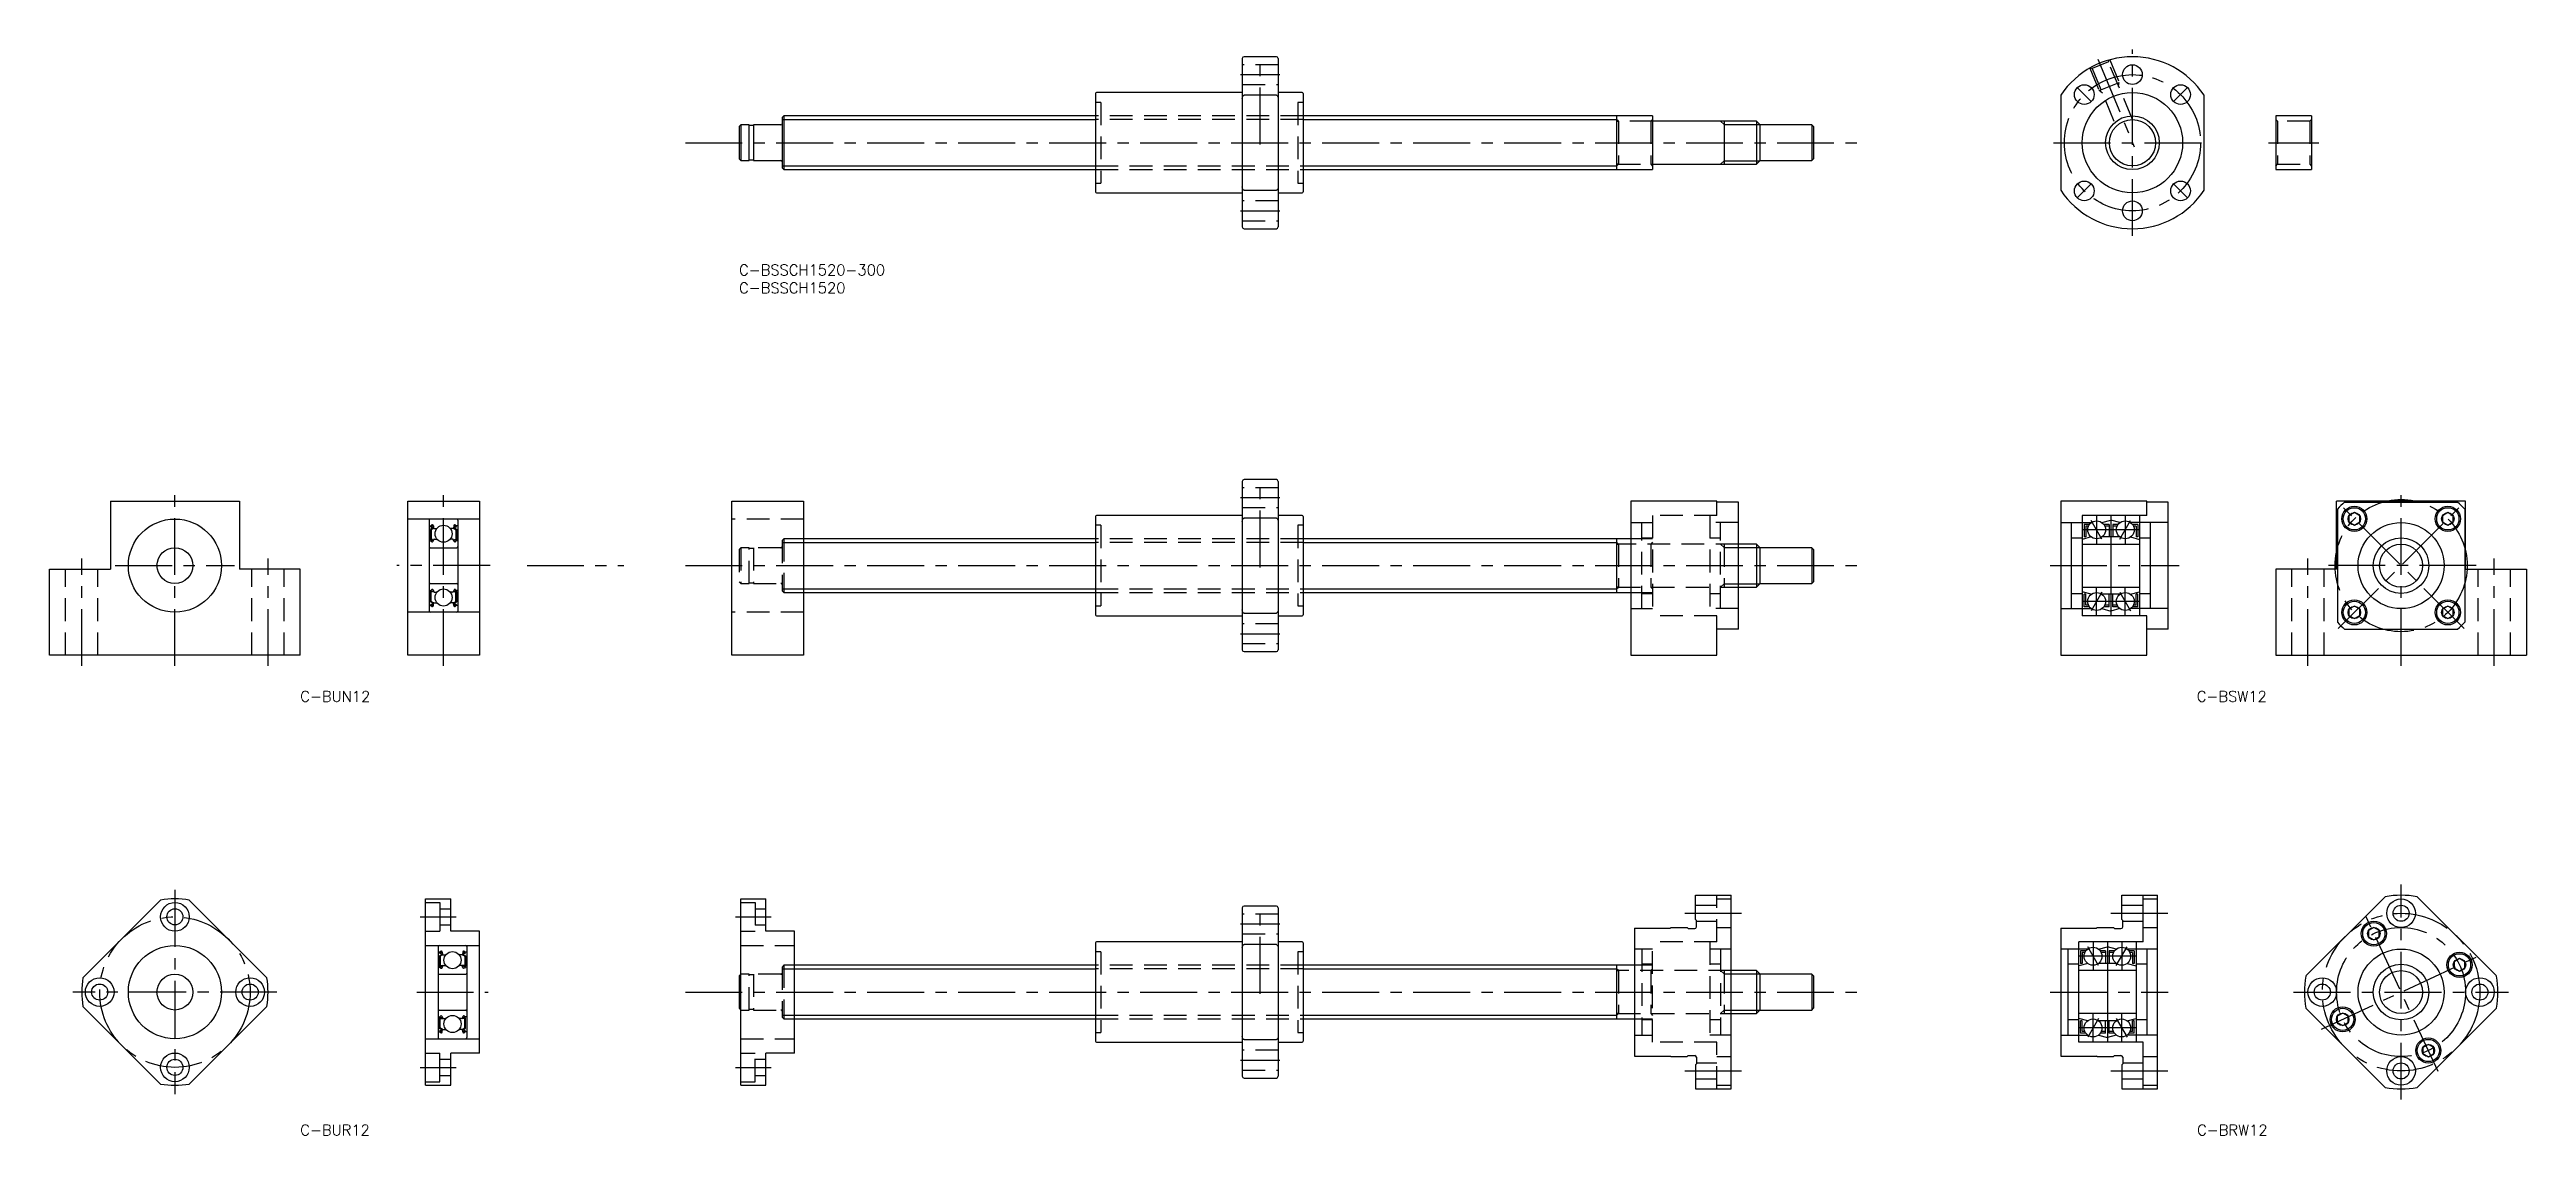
# Model space of a CAD drawing. Extents: x -193 to 499, y -243 to 60.
import ezdxf

# ---------------------------------------------------------------- set-up
doc = ezdxf.new("R2010")
doc.units = 0
doc.header["$LTSCALE"] = 0.5
doc.linetypes.add('CENTER', pattern=[50.8, 31.75, -6.35, 6.35, -6.35])
doc.linetypes.add('DASHED', pattern=[19.05, 12.7, -6.35])
for name, color, linetype in [('MSM_CENTER', 1, 'CENTER'), ('MSM_CONTINUOUS', 7, 'CONTINUOUS'), ('MSM_DASHED', 4, 'DASHED'), ('MSM_NARROW', 5, 'CONTINUOUS'), ('MSM_PART_NUMBER', 7, 'CONTINUOUS')]:
    doc.layers.add(name, color=color, linetype=linetype)
doc.styles.get("Standard").update_dxf_attribs({"font": 'txt.shx', "height": 3, "bigfont": 'bigfont.shx'})

# ---------------------------------------------------------------- blocks, each defined once
blk = doc.blocks.new('*U16')
at = {"layer": 'MSM_PART_NUMBER'}
blk.add_text('C-BSSCH1520-300', height=3, dxfattribs=at).set_placement((0, -3))
blk = doc.blocks.new('*U17')
at = {"layer": 'MSM_PART_NUMBER'}
blk.add_text('C-BSSCH1520', height=3, dxfattribs=at).set_placement((0, -8))
blk = doc.blocks.new('*U18')
at = {"layer": 'MSM_PART_NUMBER'}
blk.add_text('C-BSW12', height=3, dxfattribs=at).set_placement((406.96, -122))
blk = doc.blocks.new('*U19')
at = {"layer": 'MSM_PART_NUMBER'}
blk.add_text('C-BRW12', height=3, dxfattribs=at).set_placement((407.06, -243))
blk = doc.blocks.new('*U20')
at = {"layer": 'MSM_PART_NUMBER'}
blk.add_text('C-BUN12', height=3, dxfattribs=at).set_placement((-122.5, -122))
blk = doc.blocks.new('*U21')
at = {"layer": 'MSM_PART_NUMBER'}
blk.add_text('C-BUR12', height=3, dxfattribs=at).set_placement((-122.5, -243))

msp = doc.modelspace()

# ---------------------------------------------------------------- linework, layer by layer
at = {"layer": 'MSM_CENTER'}
for p, q in [((145.5, 33.5), (145.5, 58.5)), ((379.36, 57.28), (389.46, 32.89)), ((389, 8), (389, 60)), ((140, 53), (151, 53)), ((373.52, 49.48), (377.61, 45.39)), ((404.48, 49.48), (400.39, 45.39)), ((-15, 34), (315, 34)), ((367, 34), (411, 34)), ((427, 34), (441, 34)), ((373.52, 18.52), (377.61, 22.61)), ((404.48, 18.52), (400.39, 22.61)), ((140, 15), (151, 15)), ((145.5, -84.5), (145.5, -59.5)), ((140, -65), (151, -65)), ((446.43, -101.57), (481.57, -66.43)), ((481.57, -101.57), (446.43, -66.43)), ((464, -112), (464, -63)), ((391, -74), (375, -74)), ((380.5, -76.6), (377.5, -71.4)), ((379, -70), (379, -78)), ((385.5, -76.6), (388.5, -71.4)), ((387, -70), (387, -78)), ((438, -112), (438, -82)), ((490, -112), (490, -82)), ((-59.2, -84), (-32.2, -84)), ((-15, -84), (315, -84)), ((366, -84), (402, -84)), ((485, -84), (443, -84)), ((391, -94), (375, -94)), ((380.5, -91.4), (377.5, -96.6)), ((379, -98), (379, -90)), ((385.5, -91.4), (388.5, -96.6)), ((387, -98), (387, -90)), ((140, -103), (151, -103)), ((-157.5, -174.5), (-157.5, -231.5)), ((145.5, -203.5), (145.5, -178.5)), ((464, -233), (464, -173)), ((-89, -182), (-79, -182)), ((-1, -182), (9, -182)), ((140, -184), (151, -184)), ((264, -181), (280, -181)), ((383, -181), (399, -181)), ((474.35, -225.2), (453.65, -180.8)), ((390, -193), (374, -193)), ((379.5, -195.6), (376.5, -190.4)), ((378, -189), (378, -197)), ((384.5, -195.6), (387.5, -190.4)), ((386, -189), (386, -197)), ((441.8, -213.35), (486.2, -192.65)), ((-129, -203), (-186, -203)), ((-90, -203), (-70, -203)), ((-15, -203), (315, -203)), ((366, -203), (399, -203)), ((434, -203), (494, -203)), ((390, -213), (374, -213)), ((379.5, -210.4), (376.5, -215.6)), ((378, -217), (378, -209)), ((384.5, -210.4), (387.5, -215.6)), ((386, -217), (386, -209)), ((-89, -224), (-79, -224)), ((-1, -224), (9, -224)), ((140, -222), (151, -222)), ((264, -225), (280, -225)), ((383, -225), (399, -225))]:
    msp.add_line(p, q, dxfattribs=at)
at = {"layer": 'MSM_CENTER', "color": 1, "linetype": 'CENTER'}
for p, q in [((-157.5, -112), (-157.5, -63)), ((-82.5, -112), (-82.5, -63)), ((-183.5, -112), (-183.5, -82)), ((-131.5, -112), (-131.5, -82)), ((-174.15, -84), (-140.85, -84)), ((-69.5, -84), (-95.5, -84))]:
    msp.add_line(p, q, dxfattribs=at)
at = {"layer": 'MSM_CENTER'}
for centre, radius in [((389, 34), 19), ((464, -84), 18.45), ((-157.5, -203), 21), ((464, -203), 22), ((464, -203), 18)]:
    msp.add_circle(centre, radius, dxfattribs=at)
at = {"layer": 'MSM_CONTINUOUS'}
for p, q in [((140.5, 57.5), (140.5, 10.5)), ((150, 58), (141, 58)), ((150.5, 57.5), (150.5, 10.5)), ((12.5, 41.5), (12, 41)), ((99.5, 41.5), (12.5, 41.5)), ((12.5, 41.5), (12.5, 26.5)), ((99.5, 47.7), (99.5, 20.3)), ((140.5, 48), (99.8, 48)), ((140.5, 46.34), (140.53, 46.68)), ((140.53, 46.68), (140.62, 46.94)), ((140.62, 46.94), (140.74, 47.14)), ((140.74, 47.14), (140.84, 47.22)), ((140.84, 47.22), (140.94, 47.26)), ((140.94, 47.26), (141, 47.27)), ((150, 47.27), (141, 47.27)), ((150, 47.27), (150.04, 47.26)), ((150.04, 47.26), (150.13, 47.23)), ((150.13, 47.23), (150.24, 47.16)), ((150.24, 47.16), (150.36, 46.99)), ((150.36, 46.99), (150.47, 46.63)), ((150.47, 46.63), (150.5, 46.34)), ((157.2, 48), (150.5, 48)), ((157.5, 47.7), (157.5, 20.3)), ((255, 41.5), (157.5, 41.5)), ((245, 41.5), (245, 26.5)), ((255, 41.5), (255, 26.5)), ((369, 47.27), (369, 20.73)), ((409, 20.73), (409, 47.27)), ((439, 41.5), (429, 41.5)), ((429, 41.5), (429, 26.5)), ((439, 41.5), (439, 26.5)), ((0.5, 39), (0, 38.5)), ((0, 38.5), (0, 29.5)), ((2.85, 39), (0.5, 39)), ((0.5, 39), (0.5, 29)), ((2.85, 29), (2.85, 39)), ((4, 38.8), (2.85, 38.8)), ((11.7, 39), (4, 39)), ((4, 39), (4, 29)), ((12, 41), (12, 27)), ((284.05, 40), (255, 40)), ((275, 40), (275, 28)), ((285, 39.05), (284.05, 40)), ((284.05, 40), (284.05, 28)), ((285, 39.05), (285, 28.95)), ((299.5, 39), (285, 39)), ((300, 38.5), (299.5, 39)), ((299.5, 39), (299.5, 29)), ((300, 38.5), (300, 29.5)), ((0, 29.5), (0.5, 29)), ((0.5, 29), (2.85, 29)), ((2.85, 29.2), (4, 29.2)), ((4, 29), (11.7, 29)), ((255, 28), (284.05, 28)), ((284.05, 28), (285, 28.95)), ((285, 29), (299.5, 29)), ((299.5, 29), (300, 29.5)), ((12, 27), (12.5, 26.5)), ((12.5, 26.5), (99.5, 26.5)), ((140.53, 21.36), (140.5, 21.66)), ((140.57, 21.18), (140.53, 21.36)), ((140.64, 21.01), (140.57, 21.18)), ((140.76, 20.84), (140.64, 21.01)), ((140.87, 20.76), (140.76, 20.84)), ((140.97, 20.74), (140.87, 20.76)), ((150.16, 20.78), (150.05, 20.74)), ((150.26, 20.87), (150.16, 20.78)), ((150.38, 21.06), (150.26, 20.87)), ((150.47, 21.34), (150.38, 21.06)), ((150.5, 21.66), (150.47, 21.34)), ((157.5, 26.5), (255, 26.5)), ((429, 26.5), (439, 26.5)), ((99.8, 20), (140.5, 20)), ((140.99, 20.73), (140.97, 20.74)), ((141, 20.73), (140.99, 20.73)), ((141, 20.73), (150, 20.73)), ((150.03, 20.74), (150, 20.73)), ((150.05, 20.74), (150.03, 20.74)), ((150.5, 20), (157.2, 20)), ((141, 10), (150, 10)), ((140.5, -60.5), (140.5, -107.5)), ((150, -60), (141, -60)), ((150.5, -60.5), (150.5, -107.5)), ((-175.5, -66), (-175.5, -85)), ((-175.5, -66), (-139.5, -66)), ((-139.5, -66), (-139.5, -85)), ((-92.5, -109), (-92.5, -66)), ((-92.5, -66), (-72.5, -66)), ((-72.5, -66), (-72.5, -109)), ((-2, -109), (-2, -66)), ((-2, -66), (18, -66)), ((18, -66), (18, -109)), ((249, -66), (249, -109)), ((273, -66), (249, -66)), ((273, -66.25), (273, -66)), ((279, -66.25), (273, -66.25)), ((279, -101.75), (279, -66.25)), ((369, -66), (369, -109)), ((393, -66), (369, -66)), ((393, -70), (393, -66)), ((399, -66.25), (393, -66.25)), ((399, -101.75), (399, -66.25)), ((446, -85), (446, -66)), ((482, -66), (446, -66)), ((446.25, -68.22), (446.25, -99.78)), ((448.22, -66.25), (479.78, -66.25)), ((481.75, -68.22), (481.75, -99.78)), ((482, -85), (482, -66)), ((-72.5, -71), (-92.5, -71)), ((-86.5, -71.3), (-86.5, -96.7)), ((-86.4, -72.9), (-86.04, -72.9)), ((-85.52, -73.5), (-86.17, -73.88)), ((-86.17, -73.88), (-86.17, -76.7)), ((-86.05, -72.91), (-85.88, -72.71)), ((-85.9, -73.33), (-86.04, -73.18)), ((-85.32, -73.62), (-85.97, -73.99)), ((-85.97, -73.99), (-85.97, -76.7)), ((-85.9, -73.04), (-85.73, -72.84)), ((-85.76, -73.18), (-85.9, -73.04)), ((-85.9, -73.33), (-85.76, -73.18)), ((-85.55, -72.9), (-85.52, -73.5)), ((-85.35, -72.88), (-85.3, -73.51)), ((-85.32, -73.25), (-85.32, -73.62)), ((-85.2, -73.6), (-84.35, -73.6)), ((-79.8, -73.6), (-80.65, -73.6)), ((-79.65, -72.88), (-79.7, -73.51)), ((-79.68, -73.25), (-79.68, -73.62)), ((-79.68, -73.62), (-79.03, -73.99)), ((-79.45, -72.9), (-79.48, -73.5)), ((-79.48, -73.5), (-78.83, -73.88)), ((-79.1, -73.04), (-79.27, -72.84)), ((-79.24, -73.18), (-79.1, -73.04)), ((-79.1, -73.33), (-79.24, -73.18)), ((-78.95, -72.91), (-79.12, -72.71)), ((-79.1, -73.33), (-78.96, -73.18)), ((-79.03, -73.99), (-79.03, -76.7)), ((-78.6, -72.9), (-78.96, -72.9)), ((-78.83, -73.88), (-78.83, -76.7)), ((-78.5, -71.3), (-78.5, -96.7)), ((99.5, -70.3), (99.5, -97.7)), ((140.5, -70), (99.8, -70)), ((140.5, -71.66), (140.53, -71.32)), ((140.53, -71.32), (140.62, -71.06)), ((140.62, -71.06), (140.74, -70.86)), ((140.74, -70.86), (140.84, -70.78)), ((140.84, -70.78), (140.94, -70.74)), ((140.94, -70.74), (141, -70.73)), ((150, -70.73), (141, -70.73)), ((150, -70.73), (150.04, -70.74)), ((150.04, -70.74), (150.13, -70.77)), ((150.13, -70.77), (150.24, -70.84)), ((150.24, -70.84), (150.36, -71.01)), ((150.36, -71.01), (150.47, -71.37)), ((150.47, -71.37), (150.5, -71.66)), ((157.2, -70), (150.5, -70)), ((157.5, -70.3), (157.5, -97.7)), ((369, -72), (377.5, -72)), ((372, -96), (372, -72)), ((393, -70), (375, -70)), ((375, -70), (375, -98)), ((377.5, -76), (375, -76.67)), ((375.5, -72.5), (375.5, -76)), ((377, -72.5), (375.5, -72.5)), ((376, -76), (375.5, -76)), ((376, -73), (376, -76)), ((376.71, -73), (376, -73)), ((380.5, -72), (383, -71.33)), ((385.5, -76), (380.5, -76)), ((382.5, -72.5), (381, -72.5)), ((382.5, -73), (381.29, -73)), ((382.5, -72.5), (382.5, -76)), ((383, -70), (383, -98)), ((385.5, -72), (383, -71.33)), ((383.5, -72.5), (383.5, -76)), ((385, -72.5), (383.5, -72.5)), ((384.71, -73), (383.5, -73)), ((399, -72), (388.5, -72)), ((388.5, -76), (391, -76.67)), ((390.5, -72.5), (389, -72.5)), ((390, -73), (389.29, -73)), ((390, -73), (390, -76)), ((390.5, -76), (390, -76)), ((390.5, -72.5), (390.5, -76)), ((391, -70), (391, -98)), ((394, -96), (394, -72)), ((450.95, -69.22), (449.45, -70.09)), ((449.45, -70.09), (449.45, -71.82)), ((449.45, -71.82), (450.95, -72.69)), ((452.45, -70.09), (450.95, -69.22)), ((450.95, -72.69), (452.45, -71.82)), ((452.45, -71.82), (452.45, -70.09)), ((477.05, -69.22), (475.55, -70.09)), ((475.55, -70.09), (475.55, -71.82)), ((475.55, -71.82), (477.05, -72.69)), ((478.55, -70.09), (477.05, -69.22)), ((477.05, -72.69), (478.55, -71.82)), ((478.55, -71.82), (478.55, -70.09)), ((-86.4, -77.05), (-86.05, -77.05)), ((-86.2, -79), (-78.8, -79)), ((-86.05, -77.05), (-85.86, -77.28)), ((-85.57, -76.7), (-85.97, -76.7)), ((-85.97, -76.9), (-85.57, -76.9)), ((-85.71, -77.35), (-85.61, -77.35)), ((-85.57, -76.9), (-85.57, -76.7)), ((-85.42, -77.22), (-85.22, -76.67)), ((-85.13, -76.6), (-84.35, -76.6)), ((-79.87, -76.6), (-80.65, -76.6)), ((-79.58, -77.22), (-79.78, -76.67)), ((-79.43, -76.7), (-79.03, -76.7)), ((-79.43, -76.9), (-79.43, -76.7)), ((-79.03, -76.9), (-79.43, -76.9)), ((-79.29, -77.35), (-79.39, -77.35)), ((-78.95, -77.05), (-79.14, -77.28)), ((-78.6, -77.05), (-78.95, -77.05)), ((99.5, -76.5), (18, -76.5)), ((249, -76.5), (157.5, -76.5)), ((245, -76.5), (245, -91.5)), ((284.05, -78), (279, -78)), ((285, -78.95), (284.05, -78)), ((284.05, -78), (284.05, -90)), ((285, -78.95), (285, -89.05)), ((299.5, -79), (285, -79)), ((300, -79.5), (299.5, -79)), ((299.5, -79), (299.5, -89)), ((300, -79.5), (300, -88.5)), ((372, -76.25), (375, -76.25)), ((375, -78), (391, -78)), ((391, -76.25), (394, -76.25)), ((-192.5, -109), (-192.5, -85)), ((-192.5, -85), (-175.5, -85)), ((-122.5, -85), (-139.5, -85)), ((-122.5, -109), (-122.5, -85)), ((-86.2, -89), (-78.8, -89)), ((284.05, -90), (285, -89.05)), ((285, -89), (299.5, -89)), ((299.5, -89), (300, -88.5)), ((429, -85), (429, -109)), ((446, -85), (429, -85)), ((482, -85), (499, -85)), ((499, -85), (499, -109)), ((-86.4, -90.95), (-86.05, -90.95)), ((-86.4, -95.1), (-86.04, -95.1)), ((-86.17, -94.12), (-86.17, -91.3)), ((-85.52, -94.5), (-86.17, -94.12)), ((-86.05, -90.95), (-85.86, -90.72)), ((-86.05, -95.09), (-85.88, -95.29)), ((-85.9, -94.67), (-86.04, -94.82)), ((-85.97, -91.1), (-85.57, -91.1)), ((-85.57, -91.3), (-85.97, -91.3)), ((-85.97, -94.01), (-85.97, -91.3)), ((-85.32, -94.38), (-85.97, -94.01)), ((-85.9, -94.67), (-85.76, -94.82)), ((-85.76, -94.82), (-85.9, -94.96)), ((-85.9, -94.96), (-85.73, -95.16)), ((-85.71, -90.65), (-85.61, -90.65)), ((-85.57, -91.1), (-85.57, -91.3)), ((-85.55, -95.1), (-85.52, -94.5)), ((-85.42, -90.78), (-85.22, -91.33)), ((-85.35, -95.12), (-85.3, -94.49)), ((-85.32, -94.75), (-85.32, -94.38)), ((-85.2, -94.4), (-84.35, -94.4)), ((-85.13, -91.4), (-84.35, -91.4)), ((-79.87, -91.4), (-80.65, -91.4)), ((-79.8, -94.4), (-80.65, -94.4)), ((-79.58, -90.78), (-79.78, -91.33)), ((-79.65, -95.12), (-79.7, -94.49)), ((-79.68, -94.38), (-79.03, -94.01)), ((-79.68, -94.75), (-79.68, -94.38)), ((-79.48, -94.5), (-78.83, -94.12)), ((-79.45, -95.1), (-79.48, -94.5)), ((-79.03, -91.1), (-79.43, -91.1)), ((-79.43, -91.1), (-79.43, -91.3)), ((-79.43, -91.3), (-79.03, -91.3)), ((-79.29, -90.65), (-79.39, -90.65)), ((-79.1, -94.96), (-79.27, -95.16)), ((-79.1, -94.67), (-79.24, -94.82)), ((-79.24, -94.82), (-79.1, -94.96)), ((-78.95, -90.95), (-79.14, -90.72)), ((-78.95, -95.09), (-79.12, -95.29)), ((-79.1, -94.67), (-78.96, -94.82)), ((-79.03, -94.01), (-79.03, -91.3)), ((-78.6, -95.1), (-78.96, -95.1)), ((-78.6, -90.95), (-78.95, -90.95)), ((-78.83, -94.12), (-78.83, -91.3)), ((18, -91.5), (99.5, -91.5)), ((140.53, -96.64), (140.5, -96.34)), ((140.57, -96.82), (140.53, -96.64)), ((150.47, -96.66), (150.38, -96.94)), ((150.5, -96.34), (150.47, -96.66)), ((157.5, -91.5), (249, -91.5)), ((279, -90), (284.05, -90)), ((369, -96), (377.5, -96)), ((372, -91.75), (375, -91.75)), ((375, -90), (391, -90)), ((377.5, -92), (375, -91.33)), ((375.5, -95.5), (375.5, -92)), ((376, -92), (375.5, -92)), ((377, -95.5), (375.5, -95.5)), ((376, -95), (376, -92)), ((376.71, -95), (376, -95)), ((385.5, -92), (380.5, -92)), ((380.5, -96), (383, -96.67)), ((382.5, -95.5), (381, -95.5)), ((382.5, -95), (381.29, -95)), ((382.5, -95.5), (382.5, -92)), ((385.5, -96), (383, -96.67)), ((383.5, -95.5), (383.5, -92)), ((384.71, -95), (383.5, -95)), ((385, -95.5), (383.5, -95.5)), ((388.5, -92), (391, -91.33)), ((399, -96), (388.5, -96)), ((390.5, -95.5), (389, -95.5)), ((390, -95), (389.29, -95)), ((390, -95), (390, -92)), ((390.5, -92), (390, -92)), ((390.5, -95.5), (390.5, -92)), ((391, -91.75), (394, -91.75)), ((450.95, -95.31), (449.45, -96.18)), ((449.45, -96.18), (449.45, -97.91)), ((452.45, -96.18), (450.95, -95.31)), ((452.45, -97.91), (452.45, -96.18)), ((477.05, -95.31), (475.55, -96.18)), ((475.55, -96.18), (475.55, -97.91)), ((478.55, -96.18), (477.05, -95.31)), ((478.55, -97.91), (478.55, -96.18)), ((-72.5, -97), (-92.35, -97)), ((99.8, -98), (140.5, -98)), ((140.64, -96.99), (140.57, -96.82)), ((140.76, -97.16), (140.64, -96.99)), ((140.87, -97.24), (140.76, -97.16)), ((140.97, -97.26), (140.87, -97.24)), ((140.99, -97.27), (140.97, -97.26)), ((141, -97.27), (140.99, -97.27)), ((141, -97.27), (150, -97.27)), ((150.03, -97.26), (150, -97.27)), ((150.05, -97.26), (150.03, -97.26)), ((150.16, -97.22), (150.05, -97.26)), ((150.26, -97.13), (150.16, -97.22)), ((150.38, -96.94), (150.26, -97.13)), ((150.5, -98), (157.2, -98)), ((273, -109), (273, -101.75)), ((279, -101.75), (273, -101.75)), ((393, -98), (375, -98)), ((393, -109), (393, -98)), ((399, -101.75), (393, -101.75)), ((448.22, -101.75), (479.78, -101.75)), ((449.45, -97.91), (450.95, -98.78)), ((450.95, -98.78), (452.45, -97.91)), ((475.55, -97.91), (477.05, -98.78)), ((477.05, -98.78), (478.55, -97.91)), ((-122.5, -109), (-192.5, -109)), ((-72.5, -109), (-92.5, -109)), ((18, -109), (-2, -109)), ((141, -108), (150, -108)), ((249, -109), (273, -109)), ((369, -109), (393, -109)), ((429, -109), (499, -109)), ((-161.51, -177.31), (-183.19, -198.99)), ((-153.49, -177.31), (-131.81, -198.99)), ((-87.5, -229), (-87.5, -177)), ((-87.5, -177), (-80.5, -177)), ((-87.5, -178), (-83.5, -178)), ((-83.5, -178), (-83.5, -186)), ((-83.5, -179.75), (-80.5, -179.75)), ((-80.5, -186), (-80.5, -177)), ((0.5, -229), (0.5, -177)), ((0.5, -177), (7.5, -177)), ((7.5, -186), (7.5, -177)), ((140.5, -179.5), (140.5, -226.5)), ((150, -179), (141, -179)), ((150.5, -179.5), (150.5, -226.5)), ((267, -182.7), (267, -176)), ((267, -176), (277, -176)), ((277, -230), (277, -176)), ((386, -182.7), (386, -176)), ((386, -176), (396, -176)), ((386, -178.75), (392, -178.75)), ((392, -189), (392, -176)), ((392, -177), (396, -177)), ((396, -230), (396, -176)), ((459.51, -176.38), (437.38, -198.51)), ((490.62, -198.51), (468.49, -176.38)), ((-87.5, -186), (-83.5, -186)), ((-83.5, -184.25), (-80.5, -184.25)), ((-72.5, -186), (-80.5, -186)), ((-72.5, -220), (-72.5, -186)), ((15.5, -186), (7.5, -186)), ((15.5, -220), (15.5, -186)), ((250, -185.15), (260, -185.15)), ((250, -185.15), (250, -220.85)), ((260.15, -185), (260, -185.15)), ((260.15, -185), (264.7, -185)), ((264.7, -185), (265, -185.3)), ((265, -185.3), (266.8, -185.3)), ((267, -182.7), (267.3, -183)), ((267.3, -184.8), (267.3, -183)), ((369, -185.15), (379, -185.15)), ((369, -185.15), (369, -220.85)), ((379.15, -185), (379, -185.15)), ((379.15, -185), (383.7, -185)), ((383.7, -185), (384, -185.3)), ((384, -185.3), (385.8, -185.3)), ((386, -182.7), (386.3, -183)), ((386.3, -184.8), (386.3, -183)), ((386.3, -183.25), (392, -183.25)), ((392, -185), (396, -185)), ((456.39, -184.95), (454.89, -185.82)), ((454.89, -185.82), (454.89, -187.55)), ((457.89, -185.82), (456.39, -184.95)), ((457.89, -187.55), (457.89, -185.82)), ((-87.5, -190), (-72.5, -190)), ((-84, -190.3), (-84, -215.7)), ((-83.9, -191.9), (-83.54, -191.9)), ((-83.02, -192.5), (-83.67, -192.88)), ((-83.67, -192.88), (-83.67, -195.7)), ((-83.55, -191.91), (-83.38, -191.71)), ((-83.4, -192.33), (-83.54, -192.18)), ((-82.82, -192.62), (-83.47, -192.99)), ((-83.47, -192.99), (-83.47, -195.7)), ((-83.4, -192.04), (-83.23, -191.84)), ((-83.26, -192.18), (-83.4, -192.04)), ((-83.4, -192.33), (-83.26, -192.18)), ((-83.05, -191.9), (-83.02, -192.5)), ((-82.85, -191.88), (-82.8, -192.51)), ((-82.82, -192.25), (-82.82, -192.62)), ((-82.7, -192.6), (-81.85, -192.6)), ((-77.3, -192.6), (-78.15, -192.6)), ((-77.15, -191.88), (-77.2, -192.51)), ((-77.18, -192.25), (-77.18, -192.62)), ((-77.18, -192.62), (-76.53, -192.99)), ((-76.95, -191.9), (-76.98, -192.5)), ((-76.98, -192.5), (-76.33, -192.88)), ((-76.6, -192.04), (-76.77, -191.84)), ((-76.74, -192.18), (-76.6, -192.04)), ((-76.6, -192.33), (-76.74, -192.18)), ((-76.45, -191.91), (-76.62, -191.71)), ((-76.6, -192.33), (-76.46, -192.18)), ((-76.53, -192.99), (-76.53, -195.7)), ((-76.1, -191.9), (-76.46, -191.9)), ((-76.33, -192.88), (-76.33, -195.7)), ((-76, -190.3), (-76, -215.7)), ((99.5, -189.3), (99.5, -216.7)), ((140.5, -189), (99.8, -189)), ((140.5, -190.66), (140.53, -190.32)), ((140.53, -190.32), (140.62, -190.06)), ((140.62, -190.06), (140.74, -189.86)), ((140.74, -189.86), (140.84, -189.78)), ((140.84, -189.78), (140.94, -189.74)), ((140.94, -189.74), (141, -189.73)), ((150, -189.73), (141, -189.73)), ((150, -189.73), (150.04, -189.74)), ((150.04, -189.74), (150.13, -189.77)), ((150.13, -189.77), (150.24, -189.84)), ((150.24, -189.84), (150.36, -190.01)), ((150.36, -190.01), (150.47, -190.37)), ((150.47, -190.37), (150.5, -190.66)), ((157.2, -189), (150.5, -189)), ((157.5, -189.3), (157.5, -216.7)), ((376.5, -191), (369, -191)), ((371, -191), (371, -215)), ((392, -189), (374, -189)), ((374, -217), (374, -189)), ((374.5, -191.5), (374.5, -195)), ((376, -191.5), (374.5, -191.5)), ((375, -192), (375, -195)), ((375.71, -192), (375, -192)), ((379.5, -191), (382, -190.33)), ((381.5, -191.5), (380, -191.5)), ((381.5, -192), (380.29, -192)), ((381.5, -191.5), (381.5, -195)), ((382, -189), (382, -217)), ((384.5, -191), (382, -190.33)), ((382.5, -191.5), (382.5, -195)), ((384, -191.5), (382.5, -191.5)), ((383.71, -192), (382.5, -192)), ((396, -191), (387.5, -191)), ((389.5, -191.5), (388, -191.5)), ((389, -192), (388.29, -192)), ((389, -192), (389, -195)), ((389.5, -191.5), (389.5, -195)), ((390, -189), (390, -217)), ((393, -191), (393, -215)), ((454.89, -187.55), (456.39, -188.42)), ((456.39, -188.42), (457.89, -187.55)), ((-83.9, -196.05), (-83.55, -196.05)), ((-83.7, -198), (-76.3, -198)), ((-83.55, -196.05), (-83.36, -196.28)), ((-83.47, -195.6), (-81.85, -195.6)), ((-83.07, -195.7), (-83.47, -195.7)), ((-83.47, -195.9), (-83.07, -195.9)), ((-83.21, -196.35), (-83.11, -196.35)), ((-83.07, -195.9), (-83.07, -195.7)), ((-82.92, -196.22), (-82.72, -195.67)), ((-76.53, -195.6), (-78.15, -195.6)), ((-77.08, -196.22), (-77.28, -195.67)), ((-76.93, -195.7), (-76.53, -195.7)), ((-76.93, -195.9), (-76.93, -195.7)), ((-76.53, -195.9), (-76.93, -195.9)), ((-76.79, -196.35), (-76.89, -196.35)), ((-76.45, -196.05), (-76.64, -196.28)), ((-76.1, -196.05), (-76.45, -196.05)), ((0.5, -198), (0, -198.5)), ((0, -198.5), (0, -207.5)), ((99.5, -195.5), (15.5, -195.5)), ((250, -195.5), (157.5, -195.5)), ((245, -195.5), (245, -210.5)), ((284.05, -197), (277, -197)), ((285, -197.95), (284.05, -197)), ((284.05, -197), (284.05, -209)), ((285, -197.95), (285, -208.05)), ((299.5, -198), (285, -198)), ((300, -198.5), (299.5, -198)), ((299.5, -198), (299.5, -208)), ((300, -198.5), (300, -207.5)), ((374, -195.25), (371, -195.25)), ((376.5, -195), (374, -195.67)), ((390, -197), (374, -197)), ((375, -195), (374.5, -195)), ((384.5, -195), (379.5, -195)), ((387.5, -195), (390, -195.67)), ((389.5, -195), (389, -195)), ((393, -195.25), (390, -195.25)), ((480.31, -193.66), (478.81, -194.53)), ((478.81, -194.53), (478.81, -196.26)), ((478.81, -196.26), (480.31, -197.12)), ((481.81, -194.53), (480.31, -193.66)), ((480.31, -197.12), (481.81, -196.26)), ((481.81, -196.26), (481.81, -194.53)), ((-183.19, -207.01), (-161.51, -228.69)), ((-131.81, -207.01), (-153.49, -228.69)), ((-83.9, -209.95), (-83.55, -209.95)), ((-83.9, -214.1), (-83.54, -214.1)), ((-83.7, -208), (-76.3, -208)), ((-83.67, -213.12), (-83.67, -210.3)), ((-83.02, -213.5), (-83.67, -213.12)), ((-83.55, -209.95), (-83.36, -209.72)), ((-83.55, -214.09), (-83.38, -214.29)), ((-83.4, -213.67), (-83.54, -213.82)), ((-83.47, -210.1), (-83.07, -210.1)), ((-83.07, -210.3), (-83.47, -210.3)), ((-83.47, -213.01), (-83.47, -210.3)), ((-83.47, -210.4), (-81.85, -210.4)), ((-82.82, -213.38), (-83.47, -213.01)), ((-83.4, -213.67), (-83.26, -213.82)), ((-83.26, -213.82), (-83.4, -213.96)), ((-83.4, -213.96), (-83.23, -214.16)), ((-83.21, -209.65), (-83.11, -209.65)), ((-83.07, -210.1), (-83.07, -210.3)), ((-83.05, -214.1), (-83.02, -213.5)), ((-82.92, -209.78), (-82.72, -210.33)), ((-82.85, -214.12), (-82.8, -213.49)), ((-82.82, -213.75), (-82.82, -213.38)), ((-82.7, -213.4), (-81.85, -213.4)), ((-76.53, -210.4), (-78.15, -210.4)), ((-77.3, -213.4), (-78.15, -213.4)), ((-77.08, -209.78), (-77.28, -210.33)), ((-77.15, -214.12), (-77.2, -213.49)), ((-77.18, -213.38), (-76.53, -213.01)), ((-77.18, -213.75), (-77.18, -213.38)), ((-76.98, -213.5), (-76.33, -213.12)), ((-76.95, -214.1), (-76.98, -213.5)), ((-76.53, -210.1), (-76.93, -210.1)), ((-76.93, -210.1), (-76.93, -210.3)), ((-76.93, -210.3), (-76.53, -210.3)), ((-76.79, -209.65), (-76.89, -209.65)), ((-76.6, -213.96), (-76.77, -214.16)), ((-76.6, -213.67), (-76.74, -213.82)), ((-76.74, -213.82), (-76.6, -213.96)), ((-76.45, -209.95), (-76.64, -209.72)), ((-76.45, -214.09), (-76.62, -214.29)), ((-76.6, -213.67), (-76.46, -213.82)), ((-76.53, -213.01), (-76.53, -210.3)), ((-76.1, -214.1), (-76.46, -214.1)), ((-76.1, -209.95), (-76.45, -209.95)), ((-76.33, -213.12), (-76.33, -210.3)), ((0, -207.5), (0.5, -208)), ((15.5, -210.5), (99.5, -210.5)), ((157.5, -210.5), (250, -210.5)), ((277, -209), (284.05, -209)), ((284.05, -209), (285, -208.05)), ((285, -208), (299.5, -208)), ((299.5, -208), (300, -207.5)), ((374, -210.75), (371, -210.75)), ((390, -209), (374, -209)), ((376.5, -211), (374, -210.33)), ((374.5, -214.5), (374.5, -211)), ((375, -211), (374.5, -211)), ((375, -214), (375, -211)), ((375.71, -214), (375, -214)), ((384.5, -211), (379.5, -211)), ((381.5, -214), (380.29, -214)), ((381.5, -214.5), (381.5, -211)), ((382.5, -214.5), (382.5, -211)), ((383.71, -214), (382.5, -214)), ((387.5, -211), (390, -210.33)), ((389, -214), (388.29, -214)), ((389, -214), (389, -211)), ((389.5, -211), (389, -211)), ((389.5, -214.5), (389.5, -211)), ((393, -210.75), (390, -210.75)), ((437.38, -207.49), (459.51, -229.62)), ((447.69, -208.88), (446.19, -209.74)), ((446.19, -209.74), (446.19, -211.47)), ((446.19, -211.47), (447.69, -212.34)), ((449.19, -209.74), (447.69, -208.88)), ((447.69, -212.34), (449.19, -211.47)), ((449.19, -211.47), (449.19, -209.74)), ((468.49, -229.62), (490.62, -207.49)), ((-87.5, -216), (-72.5, -216)), ((-87.5, -220), (-83.5, -220)), ((-83.5, -228), (-83.5, -220)), ((-80.5, -229), (-80.5, -220)), ((-72.5, -220), (-80.5, -220)), ((7.5, -229), (7.5, -220)), ((15.5, -220), (7.5, -220)), ((99.8, -217), (140.5, -217)), ((140.53, -215.64), (140.5, -215.34)), ((140.57, -215.82), (140.53, -215.64)), ((140.64, -215.99), (140.57, -215.82)), ((140.76, -216.16), (140.64, -215.99)), ((140.87, -216.24), (140.76, -216.16)), ((140.97, -216.26), (140.87, -216.24)), ((140.99, -216.27), (140.97, -216.26)), ((141, -216.27), (140.99, -216.27)), ((141, -216.27), (150, -216.27)), ((150.03, -216.26), (150, -216.27)), ((150.05, -216.26), (150.03, -216.26)), ((150.16, -216.22), (150.05, -216.26)), ((150.26, -216.13), (150.16, -216.22)), ((150.38, -215.94), (150.26, -216.13)), ((150.47, -215.66), (150.38, -215.94)), ((150.5, -215.34), (150.47, -215.66)), ((150.5, -217), (157.2, -217)), ((250, -220.85), (260, -220.85)), ((260.15, -221), (260, -220.85)), ((260.15, -221), (264.7, -221)), ((264.7, -221), (265, -220.7)), ((265, -220.7), (266.8, -220.7)), ((267.3, -221.2), (267.3, -223)), ((369, -215), (376.5, -215)), ((369, -220.85), (379, -220.85)), ((392, -217), (374, -217)), ((376, -214.5), (374.5, -214.5)), ((379.15, -221), (379, -220.85)), ((379.15, -221), (383.7, -221)), ((379.5, -215), (382, -215.67)), ((381.5, -214.5), (380, -214.5)), ((384.5, -215), (382, -215.67)), ((384, -214.5), (382.5, -214.5)), ((383.7, -221), (384, -220.7)), ((384, -220.7), (385.8, -220.7)), ((386.3, -221.2), (386.3, -223)), ((396, -215), (387.5, -215)), ((389.5, -214.5), (388, -214.5)), ((392, -230), (392, -217)), ((392, -221), (396, -221)), ((471.61, -217.58), (470.11, -218.45)), ((470.11, -218.45), (470.11, -220.18)), ((470.11, -220.18), (471.61, -221.05)), ((473.11, -218.45), (471.61, -217.58)), ((471.61, -221.05), (473.11, -220.18)), ((473.11, -220.18), (473.11, -218.45)), ((-87.5, -228), (-83.5, -228)), ((-83.5, -221.75), (-80.5, -221.75)), ((-83.5, -226.25), (-80.5, -226.25)), ((141, -227), (150, -227)), ((267, -223.3), (267.3, -223)), ((267, -223.3), (267.3, -223)), ((267, -223.3), (267, -230)), ((386, -223.3), (386.3, -223)), ((386, -223.3), (386.3, -223)), ((386, -223.3), (386, -230)), ((386, -227.25), (392, -227.25)), ((386.3, -222.75), (392, -222.75)), ((-87.5, -229), (-80.5, -229)), ((0.5, -229), (7.5, -229)), ((267, -230), (277, -230)), ((386, -230), (396, -230)), ((392, -229), (396, -229))]:
    msp.add_line(p, q, dxfattribs=at)
for centre, radius in [((389, 53), 2.75), ((375.56, 47.44), 2.75), ((402.44, 47.44), 2.75), ((389, 34), 14), ((389, 34), 6.45), ((375.56, 20.56), 2.75), ((402.44, 20.56), 2.75), ((389, 15), 2.75), ((450.95, -70.95), 3.5), ((450.95, -70.95), 3.1), ((477.05, -70.95), 3.5), ((477.05, -70.95), 3.1), ((-157.5, -84), 13), ((-82.5, -75.1), 2.38), ((379, -74), 2.5), ((387, -74), 2.5), ((450.95, -70.95), 1.73), ((464, -84), 12), ((477.05, -70.95), 1.73), ((-157.5, -84), 5), ((464, -84), 7.75), ((464, -84), 6), ((-82.5, -92.9), 2.38), ((379, -94), 2.5), ((387, -94), 2.5), ((450.95, -97.05), 3.5), ((450.95, -97.05), 3.1), ((450.95, -97.05), 1.73), ((477.05, -97.05), 3.5), ((477.05, -97.05), 3.1), ((477.05, -97.05), 1.73), ((-157.5, -182), 4), ((-157.5, -182), 2.25), ((464, -181), 4), ((464, -181), 2.25), ((456.39, -186.69), 3.5), ((456.39, -186.69), 3.1), ((456.39, -186.69), 1.73), ((-157.5, -203), 13), ((-80, -194.1), 2.38), ((378, -193), 2.5), ((386, -193), 2.5), ((464, -203), 12), ((480.31, -195.39), 3.5), ((480.31, -195.39), 3.1), ((-178.5, -203), 4), ((-157.5, -203), 5), ((-136.5, -203), 4), ((442, -203), 4), ((464, -203), 7.75), ((464, -203), 6), ((480.31, -195.39), 1.73), ((486, -203), 4), ((-178.5, -203), 2.25), ((-136.5, -203), 2.25), ((442, -203), 2.25), ((447.69, -210.61), 3.5), ((486, -203), 2.25), ((-80, -211.9), 2.38), ((378, -213), 2.5), ((386, -213), 2.5), ((447.69, -210.61), 3.1), ((447.69, -210.61), 1.73), ((-157.5, -224), 4), ((464, -225), 4), ((471.61, -219.31), 3.5), ((471.61, -219.31), 3.1), ((471.61, -219.31), 1.73), ((-157.5, -224), 2.25), ((464, -225), 2.25)]:
    msp.add_circle(centre, radius, dxfattribs=at)
for centre, radius, start, end in [((141, 57.5), 0.5, 90, 180), ((150, 57.5), 0.5, 0, 90), ((389, 34), 24, 33.55731, 146.44269), ((99.8, 47.7), 0.3, 90, 180), ((157.2, 47.7), 0.3, 0, 90), ((11.7, 39.3), 0.3, 270, 0), ((11.7, 28.7), 0.3, 0, 90), ((99.8, 20.3), 0.3, 180, 270), ((157.2, 20.3), 0.3, 270, 0), ((389, 34), 24, 213.55731, 326.44269), ((141, 10.5), 0.5, 180, 270), ((150, 10.5), 0.5, 270, 0), ((141, -60.5), 0.5, 90, 180), ((150, -60.5), 0.5, 0, 90), ((464, -84), 23.75, 131.63707, 138.36293), ((464, -84), 23.75, 41.63707, 48.36293), ((-86.2, -71.3), 0.3, 90, 180), ((-86.4, -72.8), 0.1, 180, 270), ((-85.9, -73.04), 0.2, 140.13695, 225.00202), ((-85.65, -72.9), 0.3, 4.93539, 140.13695), ((-85.65, -72.9), 0.1, 3.10166, 139.95027), ((-85.2, -73.5), 0.1, 184.93539, 270), ((-79.8, -73.5), 0.1, 270, 355.06461), ((-79.35, -72.9), 0.3, 39.86305, 175.06461), ((-79.35, -72.9), 0.1, 40.04973, 176.89834), ((-79.1, -73.04), 0.2, 314.99798, 39.86305), ((-78.8, -71.3), 0.3, 0, 90), ((-78.6, -72.8), 0.1, 270, 0), ((99.8, -70.3), 0.3, 90, 180), ((157.2, -70.3), 0.3, 0, 90), ((-86.4, -77.15), 0.1, 90, 180.81025), ((-86.2, -78.7), 0.3, 180, 270), ((-85.97, -76.7), 0.2, 180, 270), ((-85.71, -77.15), 0.2, 219.97618, 270), ((-85.61, -77.15), 0.2, 270, 339.99156), ((-85.13, -76.7), 0.1, 90, 159.99156), ((-79.87, -76.7), 0.1, 20.00844, 90), ((-79.39, -77.15), 0.2, 200.00844, 270), ((-79.29, -77.15), 0.2, 270, 320.02382), ((-79.03, -76.7), 0.2, 270, 0), ((-78.8, -78.7), 0.3, 270, 0), ((-78.6, -77.15), 0.1, 359.18975, 90), ((-86.2, -89.3), 0.3, 90, 180), ((-78.8, -89.3), 0.3, 0, 90), ((-86.4, -90.85), 0.1, 179.18975, 270), ((-86.4, -95.2), 0.1, 90, 180), ((-86.2, -96.7), 0.3, 180, 270), ((-85.97, -91.3), 0.2, 90, 180), ((-85.9, -94.96), 0.2, 134.99798, 219.86305), ((-85.65, -95.1), 0.3, 219.86305, 355.06461), ((-85.71, -90.85), 0.2, 90, 140.02382), ((-85.65, -95.1), 0.1, 220.04973, 356.89834), ((-85.61, -90.85), 0.2, 20.00844, 90), ((-85.2, -94.5), 0.1, 90, 175.06461), ((-85.13, -91.3), 0.1, 200.00844, 270), ((-79.87, -91.3), 0.1, 270, 339.99156), ((-79.8, -94.5), 0.1, 4.93539, 90), ((-79.35, -95.1), 0.3, 184.93539, 320.13695), ((-79.39, -90.85), 0.2, 90, 159.99156), ((-79.35, -95.1), 0.1, 183.10166, 319.95027), ((-79.29, -90.85), 0.2, 39.97618, 90), ((-79.03, -91.3), 0.2, 0, 90), ((-79.1, -94.96), 0.2, 320.13695, 45.00202), ((-78.8, -96.7), 0.3, 270, 0), ((-78.6, -90.85), 0.1, 270, 0.81025), ((-78.6, -95.2), 0.1, 0, 90), ((99.8, -97.7), 0.3, 180, 270), ((157.2, -97.7), 0.3, 270, 0), ((464, -84), 23.75, 221.63707, 228.36293), ((464, -84), 23.75, 311.63707, 318.36293), ((141, -107.5), 0.5, 180, 270), ((150, -107.5), 0.5, 270, 0), ((-157.5, -203), 26, 81.12893, 98.87107), ((141, -179.5), 0.5, 90, 180), ((150, -179.5), 0.5, 0, 90), ((464, -203), 27, 80.43094, 99.56906), ((266.8, -184.8), 0.5, 270, 0), ((385.8, -184.8), 0.5, 270, 0), ((-83.7, -190.3), 0.3, 90, 180), ((-83.9, -191.8), 0.1, 180, 270), ((-83.4, -192.04), 0.2, 140.13695, 225.00202), ((-83.15, -191.9), 0.3, 4.93539, 140.13695), ((-83.15, -191.9), 0.1, 3.10166, 139.95027), ((-82.7, -192.5), 0.1, 184.93539, 270), ((-77.3, -192.5), 0.1, 270, 355.06461), ((-76.85, -191.9), 0.3, 39.86305, 175.06461), ((-76.85, -191.9), 0.1, 40.04973, 176.89834), ((-76.6, -192.04), 0.2, 314.99798, 39.86305), ((-76.3, -190.3), 0.3, 0, 90), ((-76.1, -191.8), 0.1, 270, 0), ((99.8, -189.3), 0.3, 90, 180), ((157.2, -189.3), 0.3, 0, 90), ((-157.5, -203), 26, 171.12893, 188.87107), ((-157.5, -203), 26, 351.12893, 8.87107), ((-83.9, -196.15), 0.1, 90, 180.81025), ((-83.7, -197.7), 0.3, 180, 270), ((-83.47, -195.7), 0.2, 180, 270), ((-83.21, -196.15), 0.2, 219.97618, 270), ((-83.11, -196.15), 0.2, 270, 339.99156), ((-82.63, -195.7), 0.1, 90, 159.99156), ((-77.37, -195.7), 0.1, 20.00844, 90), ((-76.89, -196.15), 0.2, 200.00844, 270), ((-76.79, -196.15), 0.2, 270, 320.02382), ((-76.53, -195.7), 0.2, 270, 0), ((-76.3, -197.7), 0.3, 270, 0), ((-76.1, -196.15), 0.1, 359.18975, 90), ((464, -203), 27, 170.43094, 189.56906), ((464, -203), 27, 350.43094, 9.56906), ((-83.7, -208.3), 0.3, 90, 180), ((-83.9, -209.85), 0.1, 179.18975, 270), ((-83.9, -214.2), 0.1, 90, 180), ((-83.47, -210.3), 0.2, 90, 180), ((-83.4, -213.96), 0.2, 134.99798, 219.86305), ((-83.15, -214.1), 0.3, 219.86305, 355.06461), ((-83.21, -209.85), 0.2, 90, 140.02382), ((-83.15, -214.1), 0.1, 220.04973, 356.89834), ((-83.11, -209.85), 0.2, 20.00844, 90), ((-82.7, -213.5), 0.1, 90, 175.06461), ((-82.63, -210.3), 0.1, 200.00844, 270), ((-77.37, -210.3), 0.1, 270, 339.99156), ((-77.3, -213.5), 0.1, 4.93539, 90), ((-76.85, -214.1), 0.3, 184.93539, 320.13695), ((-76.89, -209.85), 0.2, 90, 159.99156), ((-76.85, -214.1), 0.1, 183.10166, 319.95027), ((-76.79, -209.85), 0.2, 39.97618, 90), ((-76.53, -210.3), 0.2, 0, 90), ((-76.6, -213.96), 0.2, 320.13695, 45.00202), ((-76.3, -208.3), 0.3, 0, 90), ((-76.1, -209.85), 0.1, 270, 0.81025), ((-76.1, -214.2), 0.1, 0, 90), ((-83.7, -215.7), 0.3, 180, 270), ((-76.3, -215.7), 0.3, 270, 0), ((99.8, -216.7), 0.3, 180, 270), ((157.2, -216.7), 0.3, 270, 0), ((266.8, -221.2), 0.5, 0, 90), ((385.8, -221.2), 0.5, 0, 90), ((141, -226.5), 0.5, 180, 270), ((150, -226.5), 0.5, 270, 0), ((-157.5, -203), 26, 261.12893, 278.87107), ((464, -203), 27, 260.43094, 279.56906)]:
    msp.add_arc(centre, radius, start, end, dxfattribs=at)
at = {"layer": 'MSM_DASHED'}
for p, q in [((150.5, 55.75), (140.5, 55.75)), ((382.29, 56.61), (377.75, 54.73)), ((382.29, 56.61), (382.5, 57.1)), ((388.99, 40.45), (382.29, 56.61)), ((382.66, 57.15), (385.27, 50.85)), ((140.5, 50.25), (150.5, 50.25)), ((377.12, 54.85), (379.72, 48.56)), ((377.27, 54.93), (377.75, 54.73)), ((377.75, 54.73), (384.45, 38.57)), ((379.72, 48.56), (385.27, 50.85)), ((380.61, 47.84), (379.72, 48.56)), ((385.15, 49.72), (385.27, 50.85)), ((101, 45.25), (99.5, 45.25)), ((157.5, 41.5), (99.5, 41.5)), ((101, 45.25), (101, 22.75)), ((157.5, 45.25), (156, 45.25)), ((156, 45.25), (156, 22.75)), ((157.5, 40.45), (99.5, 40.45)), ((245.5, 40), (245, 40.5)), ((255, 40), (245.3, 40)), ((245.5, 40), (245.5, 28)), ((255, 40.5), (254.5, 40)), ((254.5, 40), (254.5, 28)), ((429.5, 40), (429, 40.5)), ((438.5, 40), (429.5, 40)), ((429.5, 40), (429.5, 28)), ((439, 40.5), (438.5, 40)), ((438.5, 40), (438.5, 28)), ((245, 27.5), (245.5, 28)), ((245.3, 28), (255, 28)), ((254.5, 28), (255, 27.5)), ((429, 27.5), (429.5, 28)), ((429.5, 28), (438.5, 28)), ((438.5, 28), (439, 27.5)), ((99.5, 27.55), (157.5, 27.55)), ((99.5, 26.5), (157.5, 26.5)), ((99.5, 22.75), (101, 22.75)), ((156, 22.75), (157.5, 22.75)), ((150.5, 17.75), (140.5, 17.75)), ((140.5, 12.25), (150.5, 12.25)), ((150.5, -62.25), (140.5, -62.25)), ((140.5, -67.75), (150.5, -67.75)), ((273, -70), (273, -66.25)), ((18, -71), (-2, -71)), ((101, -72.75), (99.5, -72.75)), ((101, -72.75), (101, -95.25)), ((157.5, -72.75), (156, -72.75)), ((156, -72.75), (156, -95.25)), ((249, -72), (255, -72)), ((252, -96), (252, -72)), ((273, -70), (255, -70)), ((255, -70), (255, -98)), ((271, -70), (271, -98)), ((279, -72), (271, -72)), ((274, -96), (274, -72)), ((0.5, -79), (0, -79.5)), ((0, -79.5), (0, -88.5)), ((2.85, -79), (0.5, -79)), ((0.5, -79), (0.5, -89)), ((2.85, -89), (2.85, -79)), ((4, -79.2), (2.85, -79.2)), ((11.7, -79), (4, -79)), ((4, -79), (4, -89)), ((12.5, -76.5), (12, -77)), ((12, -77), (12, -91)), ((12, -77.55), (18, -77.55)), ((12.5, -76.5), (12.5, -91.5)), ((18, -76.5), (12.5, -76.5)), ((157.5, -76.5), (99.5, -76.5)), ((157.5, -77.55), (99.5, -77.55)), ((245.5, -78), (245, -77.5)), ((279, -78), (245.3, -78)), ((245.5, -78), (245.5, -90)), ((255, -76.5), (249, -76.5)), ((252, -76.25), (255, -76.25)), ((255, -77.5), (254.5, -78)), ((254.5, -78), (254.5, -90)), ((271, -76.25), (274, -76.25)), ((274, -78), (275, -78.95)), ((275, -78), (275, -90)), ((275, -78.95), (279, -78.95)), ((-188, -109), (-188, -85)), ((-179, -109), (-179, -85)), ((-136, -109), (-136, -85)), ((-127, -109), (-127, -85)), ((0, -88.5), (0.5, -89)), ((0.5, -89), (2.85, -89)), ((2.85, -88.8), (4, -88.8)), ((4, -89), (11.7, -89)), ((274, -90), (275, -89.05)), ((275, -89.05), (279, -89.05)), ((433.5, -109), (433.5, -85)), ((442.5, -109), (442.5, -85)), ((485.5, -109), (485.5, -85)), ((494.5, -109), (494.5, -85)), ((12, -90.45), (18, -90.45)), ((12, -91), (12.5, -91.5)), ((12.5, -91.5), (18, -91.5)), ((99.5, -90.45), (157.5, -90.45)), ((99.5, -91.5), (157.5, -91.5)), ((99.5, -95.25), (101, -95.25)), ((156, -95.25), (157.5, -95.25)), ((245, -90.5), (245.5, -90)), ((245.3, -90), (279, -90)), ((249, -91.5), (255, -91.5)), ((249, -96), (255, -96)), ((252, -91.75), (255, -91.75)), ((254.5, -90), (255, -90.5)), ((271, -91.75), (274, -91.75)), ((279, -96), (271, -96)), ((18, -97), (-1.85, -97)), ((150.5, -100.25), (140.5, -100.25)), ((273, -98), (255, -98)), ((273, -101.75), (273, -98)), ((140.5, -105.75), (150.5, -105.75)), ((0.5, -178), (4.5, -178)), ((4.5, -178), (4.5, -186)), ((4.5, -179.75), (7.5, -179.75)), ((267, -178.75), (273, -178.75)), ((273, -189), (273, -176)), ((273, -177), (277, -177)), ((0.5, -186), (4.5, -186)), ((4.5, -184.25), (7.5, -184.25)), ((150.5, -181.25), (140.5, -181.25)), ((267.3, -183.25), (273, -183.25)), ((273, -185), (277, -185)), ((0.5, -190), (15.5, -190)), ((101, -191.75), (99.5, -191.75)), ((101, -191.75), (101, -214.25)), ((140.5, -186.75), (150.5, -186.75)), ((157.5, -191.75), (156, -191.75)), ((156, -191.75), (156, -214.25)), ((255, -191), (250, -191)), ((252, -191), (252, -215)), ((273, -189), (255, -189)), ((255, -217), (255, -189)), ((271, -189), (271, -217)), ((277, -191), (271, -191)), ((274, -191), (274, -215)), ((2.85, -198), (0.5, -198)), ((2.85, -208), (2.85, -198)), ((4, -198.2), (2.85, -198.2)), ((11.7, -198), (4, -198)), ((4, -198), (4, -208)), ((12.5, -195.5), (12, -196)), ((12, -196), (12, -210)), ((12, -196.55), (15.5, -196.55)), ((12.5, -195.5), (12.5, -210.5)), ((15.5, -195.5), (12.5, -195.5)), ((157.5, -195.5), (99.5, -195.5)), ((157.5, -196.55), (99.5, -196.55)), ((245.5, -197), (245, -196.5)), ((277, -197), (245.3, -197)), ((245.5, -197), (245.5, -209)), ((255, -195.5), (250, -195.5)), ((255, -195.25), (252, -195.25)), ((255, -196.5), (254.5, -197)), ((254.5, -197), (254.5, -209)), ((274, -195.25), (271, -195.25)), ((274, -197), (275, -197.95)), ((275, -197), (275, -209)), ((275, -197.95), (277, -197.95)), ((0.5, -208), (2.85, -208)), ((2.85, -207.8), (4, -207.8)), ((4, -208), (11.7, -208)), ((12, -209.45), (15.5, -209.45)), ((12, -210), (12.5, -210.5)), ((12.5, -210.5), (15.5, -210.5)), ((99.5, -209.45), (157.5, -209.45)), ((99.5, -210.5), (157.5, -210.5)), ((99.5, -214.25), (101, -214.25)), ((156, -214.25), (157.5, -214.25)), ((245, -209.5), (245.5, -209)), ((245.3, -209), (277, -209)), ((250, -210.5), (255, -210.5)), ((255, -210.75), (252, -210.75)), ((254.5, -209), (255, -209.5)), ((274, -210.75), (271, -210.75)), ((274, -209), (275, -208.05)), ((275, -208.05), (277, -208.05)), ((-80.5, -228), (-80.5, -220)), ((0.5, -216), (15.5, -216)), ((0.5, -220), (4.5, -220)), ((4.5, -228), (4.5, -220)), ((7.5, -228), (7.5, -220)), ((150.5, -219.25), (140.5, -219.25)), ((250, -215), (255, -215)), ((273, -217), (255, -217)), ((277, -215), (271, -215)), ((273, -230), (273, -217)), ((273, -221), (277, -221)), ((0.5, -228), (4.5, -228)), ((4.5, -221.75), (7.5, -221.75)), ((4.5, -226.25), (7.5, -226.25)), ((140.5, -224.75), (150.5, -224.75)), ((267, -227.25), (273, -227.25)), ((267.3, -222.75), (273, -222.75)), ((273, -229), (277, -229))]:
    msp.add_line(p, q, dxfattribs=at)
for centre, start, end in [((245.3, 40.3), 180, 270), ((245.3, 27.7), 90, 180), ((11.7, -78.7), 270, 0), ((245.3, -77.7), 180, 270), ((11.7, -89.3), 0, 90), ((245.3, -90.3), 90, 180), ((11.7, -197.7), 270, 0), ((245.3, -196.7), 180, 270), ((11.7, -208.3), 0, 90), ((245.3, -209.3), 90, 180)]:
    msp.add_arc(centre, 0.3, start, end, dxfattribs=at)
at = {"layer": 'MSM_NARROW'}
for p, q in [((12, 40.45), (99.5, 40.45)), ((157.5, 40.45), (245, 40.45)), ((274, 40), (275, 39.05)), ((275, 39.05), (285, 39.05)), ((274, 28), (275, 28.95)), ((275, 28.95), (285, 28.95)), ((12, 27.55), (99.5, 27.55)), ((157.5, 27.55), (245, 27.55)), ((18, -77.55), (99.5, -77.55)), ((157.5, -77.55), (245, -77.55)), ((279, -78.95), (285, -78.95)), ((279, -89.05), (285, -89.05)), ((18, -90.45), (99.5, -90.45)), ((157.5, -90.45), (245, -90.45)), ((15.5, -196.55), (99.5, -196.55)), ((157.5, -196.55), (245, -196.55)), ((277, -197.95), (285, -197.95)), ((15.5, -209.45), (99.5, -209.45)), ((157.5, -209.45), (245, -209.45)), ((277, -208.05), (285, -208.05))]:
    msp.add_line(p, q, dxfattribs=at)
msp.add_circle((389, 34), 7.5, dxfattribs=at)

# ---------------------------------------------------------------- block references
at = {"layer": 'MSM_CONTINUOUS'}
for name in ['*U16', '*U17', '*U20', '*U18', '*U21', '*U19']:
    msp.add_blockref(name, (0, 0), dxfattribs=at)

doc.saveas('drawing.dxf')
